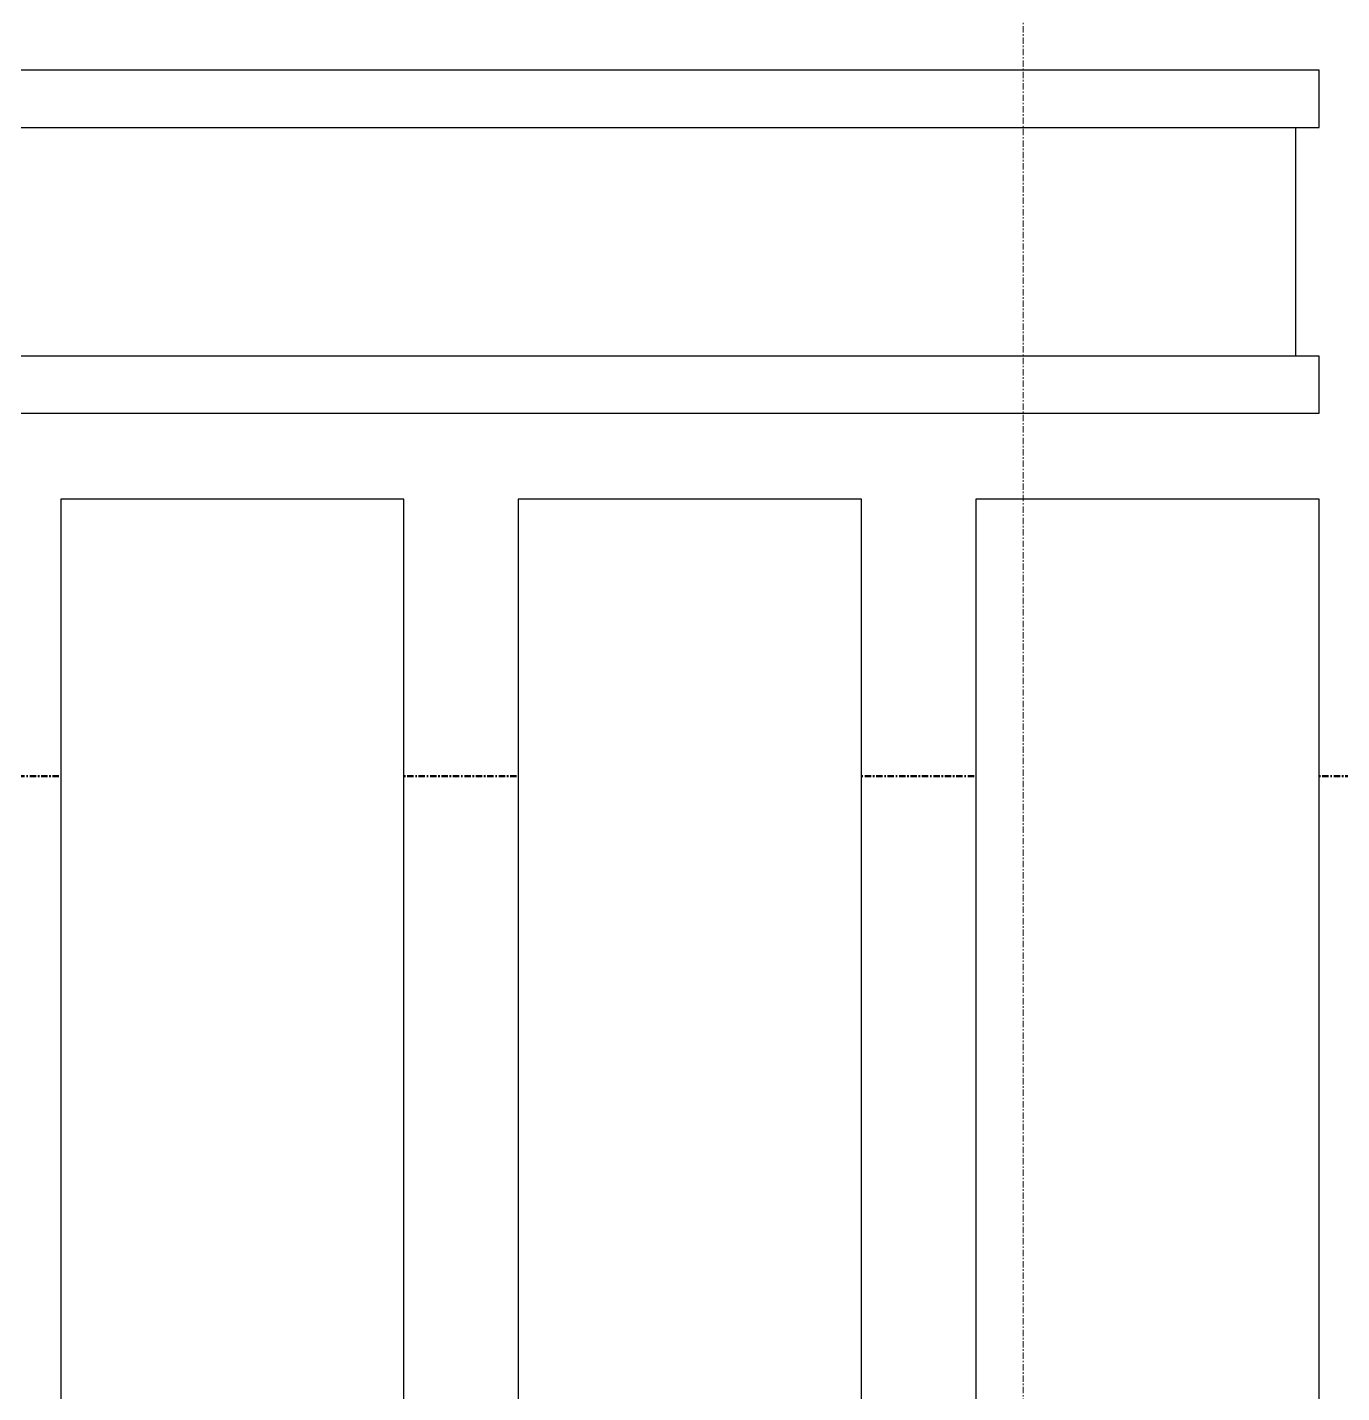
# Model space of a CAD drawing. Header units: millimetres. Extents: x -726012 to -647389, y -20772 to 18805.
# Drawn here: x -699953 to -698804, y -2137 to -943 of the extents above; entities that cross this region are included whole.
import ezdxf
from ezdxf.enums import TextEntityAlignment as Align
from ezdxf.xclip import XClip

# ---------------------------------------------------------------- set-up
doc = ezdxf.new("R2010")
doc.units = ezdxf.units.MM
doc.header["$XCLIPFRAME"] = 0
doc.linetypes.add('DPA_Grid _ Level 100', pattern=[10, 5.5, -1.6, 1.3, -1.6])
for name, color, linetype in [('000 - WIPEOUT', 250, 'Continuous'), ('A04_TUBE SERIES', 2, 'Continuous'), ('A11_ALU.SOLID SHEET', 2, 'Continuous')]:
    doc.layers.add(name, color=color, linetype=linetype)
doc.layers.add('G-ANNO-SECL', color=3, linetype='Continuous', lineweight=9)
doc.layers.add('S-GRID', color=251, linetype='Continuous', lineweight=9)

# ---------------------------------------------------------------- blocks, each defined once
blk = doc.blocks.new('*U535')
blk.add_point((0, 0))
at = {"layer": 'Defpoints', "color": 250}
blk.add_text('AL.SHEET-HAT-TYPE-C', height=7, rotation=270, dxfattribs=at).set_placement((15, 0), align=Align.BOTTOM_CENTER)
blk.add_wipeout([(0, -100), (1302.1, -100), (1302.1, 100), (0, 100)]).dxf.layer = '000 - WIPEOUT'
at = {"layer": 'A11_ALU.SOLID SHEET', "color": 0}
blk.add_lwpolyline([(0, -100), (1302.1, -100), (1302.1, 100), (0, 100)], close=True, dxfattribs=at)
blk = doc.blocks.new('*U538')
blk.add_wipeout([(-25, 0), (25, 0), (25, 17548.5), (-25, 17548.5)]).dxf.layer = '000 - WIPEOUT'
at = {"layer": 'A04_TUBE SERIES', "color": 0}
blk.add_lwpolyline([(-25, 0), (25, 0), (25, 17548.5), (-25, 17548.5)], close=True, dxfattribs=at)
at = {"layer": 'Defpoints', "color": 250, "flags": 1}
blk.add_attdef('EXTR.OVL-LENGTH_', (-33.1, -9), '', height=5, dxfattribs=at)
blk = doc.blocks.new('*U551')
blk.add_wipeout([(-25, 0), (25, 0), (25, 17548.5), (-25, 17548.5)]).dxf.layer = '000 - WIPEOUT'
at = {"layer": 'A04_TUBE SERIES', "color": 0}
blk.add_lwpolyline([(-25, 0), (25, 0), (25, 17548.5), (-25, 17548.5)], close=True, dxfattribs=at)
at = {"layer": 'Defpoints', "color": 250, "flags": 1}
blk.add_attdef('EXTR.OVL-LENGTH_', (-33.1, -9), '', height=5, dxfattribs=at)
blk = doc.blocks.new('*U1258')
at = {"color": 3}
for points in [[(-900, -7450), (900, -7450), (900, -7750), (-900, -7750)], [(-900, -7850), (900, -7850), (900, -8150), (-900, -8150)], [(-900, -8250), (900, -8250), (900, -8550), (-900, -8550)]]:
    blk.add_wipeout(points, dxfattribs=at).dxf.layer = '000 - WIPEOUT'
at = {"layer": 'A11_ALU.SOLID SHEET', "color": 0, "linetype": 'ByBlock'}
for points in [[(-900, -7750), (900, -7750), (900, -7450), (-900, -7450)], [(-900, -8150), (900, -8150), (900, -7850), (-900, -7850)], [(-900, -8550), (900, -8550), (900, -8250), (-900, -8250)]]:
    blk.add_lwpolyline(points, close=True, dxfattribs=at)
blk = doc.blocks.new('*U1287')
at = {"layer": 'A11_ALU.SOLID SHEET', "color": 1}
blk.add_blockref('*U535', (44536, -4710), dxfattribs=at)
at = {"layer": 'A11_ALU.SOLID SHEET', "color": 0, "linetype": 'ByBlock', "rotation": 90}
blk.add_blockref('*U1258', (37308.5, -5835), dxfattribs=at)
at = {"layer": 'A04_TUBE SERIES', "color": 0, "linetype": 'ByBlock', "rotation": 270}
for name, p in [('*U538', (28310, -4585)), ('*U551', (28310, -4835))]:
    blk.add_blockref(name, p, dxfattribs=at)
blk = doc.blocks.new('*U1069')
at = {"layer": 'S-GRID', "linetype": 'DPA_Grid _ Level 100'}
blk.add_line((-22800, -12746.5), (-22800, 25446.8), dxfattribs=at)

msp = doc.modelspace()

# ---------------------------------------------------------------- linework, layer by layer
at = {"layer": 'G-ANNO-SECL', "linetype": 'DPA_Grid _ Level 100', "lineweight": 50}
msp.add_line((-724201, -1598.3), (-650323, -1598.3), dxfattribs=at)

# ---------------------------------------------------------------- next in the draw order: block references
at = {"layer": 'A11_ALU.SOLID SHEET'}
ref = msp.add_blockref('*U1287', (-744682.4, 3579), dxfattribs=at)
XClip(ref).set_block_clipping_path([(22516.8245944298, -23612.0000696909), (92487.8891097467, 7199.9972603897)])

# ---------------------------------------------------------------- next in the draw order: block references
msp.add_blockref('*U1069', (-676282.4, -7541.4))

doc.saveas('drawing.dxf')
